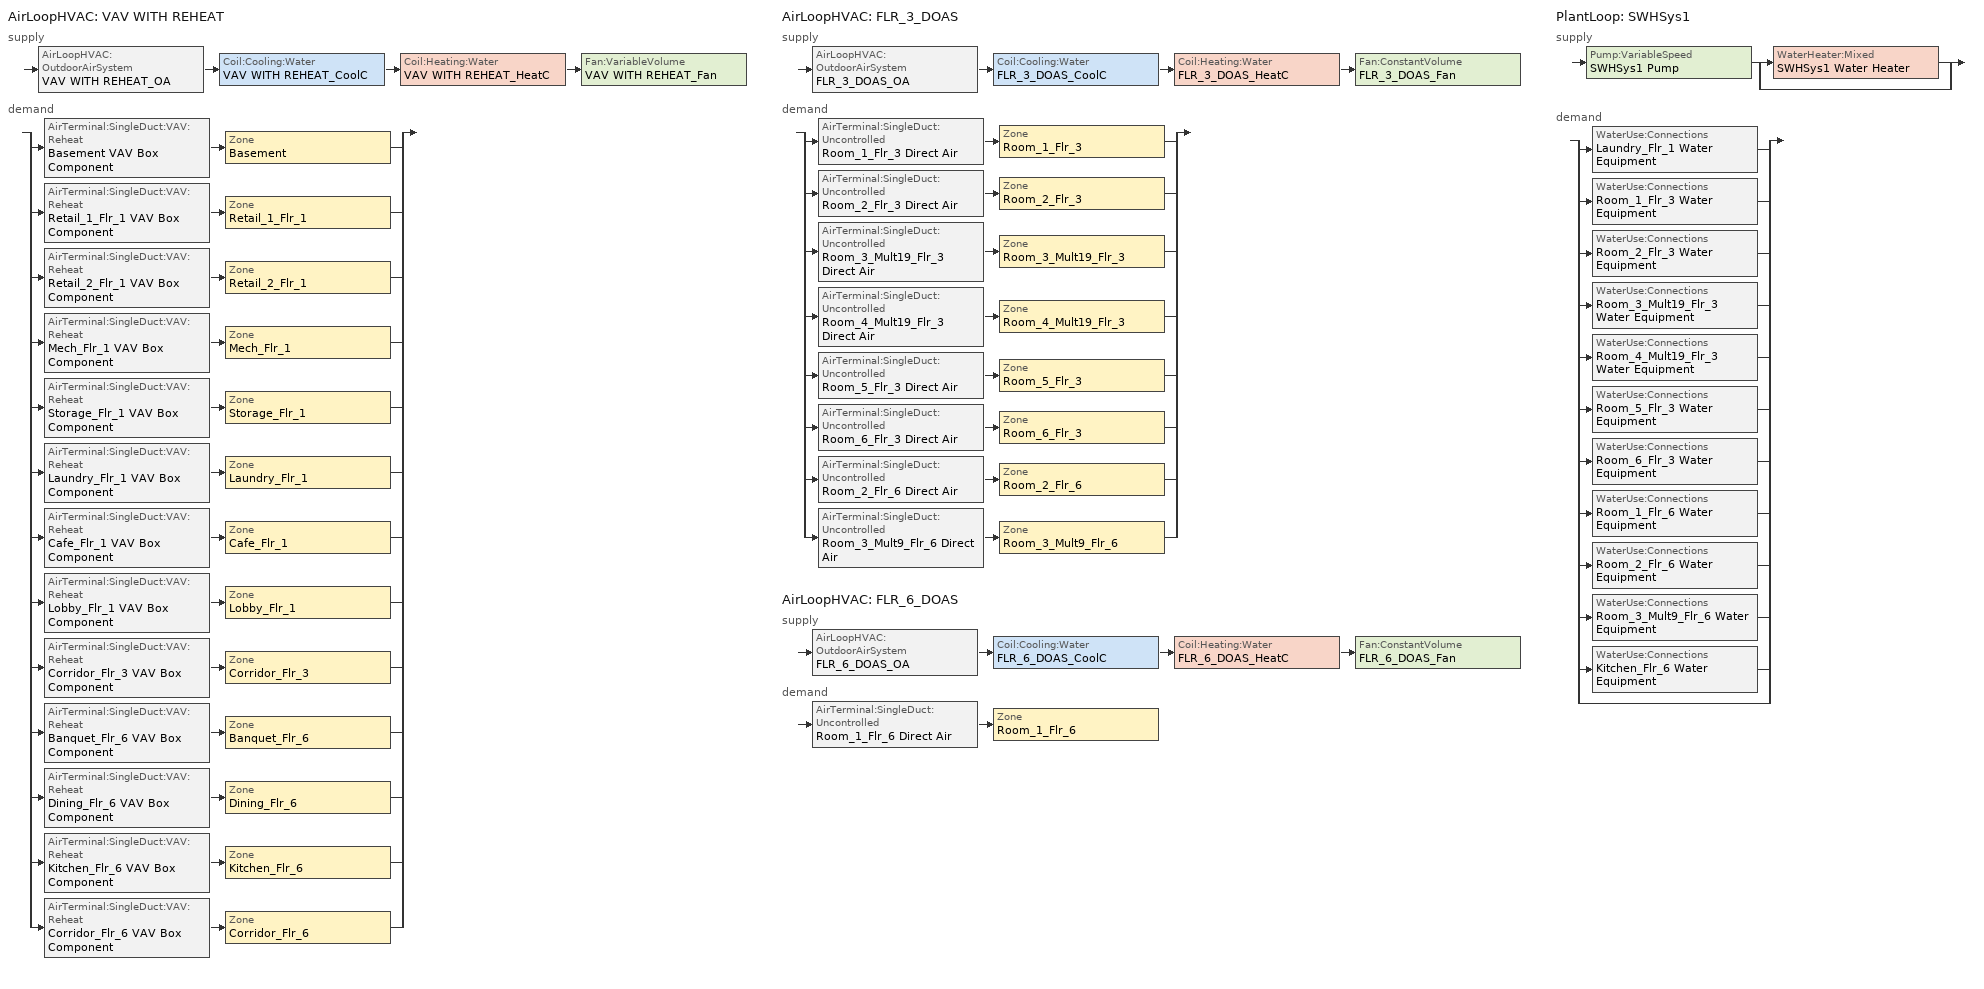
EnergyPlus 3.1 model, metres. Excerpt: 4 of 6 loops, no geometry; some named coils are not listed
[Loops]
AirLoopHVAC 'VAV WITH REHEAT'
 supply: AirLoopHVAC:OutdoorAirSystem 'VAV WITH REHEAT_OA' > Coil:Cooling:Water 'VAV WITH REHEAT_CoolC' > Coil:Heating:Water 'VAV WITH REHEAT_HeatC' > Fan:VariableVolume 'VAV WITH REHEAT_Fan'
 demand: split
  | AirTerminal:SingleDuct:VAV:Reheat 'Basement VAV Box Component' > Zone 'Basement'
  | AirTerminal:SingleDuct:VAV:Reheat 'Retail_1_Flr_1 VAV Box Component' > Zone 'Retail_1_Flr_1'
  | AirTerminal:SingleDuct:VAV:Reheat 'Retail_2_Flr_1 VAV Box Component' > Zone 'Retail_2_Flr_1'
  | AirTerminal:SingleDuct:VAV:Reheat 'Mech_Flr_1 VAV Box Component' > Zone 'Mech_Flr_1'
  | AirTerminal:SingleDuct:VAV:Reheat 'Storage_Flr_1 VAV Box Component' > Zone 'Storage_Flr_1'
  | AirTerminal:SingleDuct:VAV:Reheat 'Laundry_Flr_1 VAV Box Component' > Zone 'Laundry_Flr_1'
  | AirTerminal:SingleDuct:VAV:Reheat 'Cafe_Flr_1 VAV Box Component' > Zone 'Cafe_Flr_1'
  | AirTerminal:SingleDuct:VAV:Reheat 'Lobby_Flr_1 VAV Box Component' > Zone 'Lobby_Flr_1'
  | AirTerminal:SingleDuct:VAV:Reheat 'Corridor_Flr_3 VAV Box Component' > Zone 'Corridor_Flr_3'
  | AirTerminal:SingleDuct:VAV:Reheat 'Banquet_Flr_6 VAV Box Component' > Zone 'Banquet_Flr_6'
  | AirTerminal:SingleDuct:VAV:Reheat 'Dining_Flr_6 VAV Box Component' > Zone 'Dining_Flr_6'
  | AirTerminal:SingleDuct:VAV:Reheat 'Kitchen_Flr_6 VAV Box Component' > Zone 'Kitchen_Flr_6'
  | AirTerminal:SingleDuct:VAV:Reheat 'Corridor_Flr_6 VAV Box Component' > Zone 'Corridor_Flr_6'
AirLoopHVAC 'FLR_3_DOAS'
 supply: AirLoopHVAC:OutdoorAirSystem 'FLR_3_DOAS_OA' > Coil:Cooling:Water 'FLR_3_DOAS_CoolC' > Coil:Heating:Water 'FLR_3_DOAS_HeatC' > Fan:ConstantVolume 'FLR_3_DOAS_Fan'
 demand: split
  | AirTerminal:SingleDuct:Uncontrolled 'Room_1_Flr_3 Direct Air' > Zone 'Room_1_Flr_3'
  | AirTerminal:SingleDuct:Uncontrolled 'Room_2_Flr_3 Direct Air' > Zone 'Room_2_Flr_3'
  | AirTerminal:SingleDuct:Uncontrolled 'Room_3_Mult19_Flr_3 Direct Air' > Zone 'Room_3_Mult19_Flr_3'
  | AirTerminal:SingleDuct:Uncontrolled 'Room_4_Mult19_Flr_3 Direct Air' > Zone 'Room_4_Mult19_Flr_3'
  | AirTerminal:SingleDuct:Uncontrolled 'Room_5_Flr_3 Direct Air' > Zone 'Room_5_Flr_3'
  | AirTerminal:SingleDuct:Uncontrolled 'Room_6_Flr_3 Direct Air' > Zone 'Room_6_Flr_3'
  | AirTerminal:SingleDuct:Uncontrolled 'Room_2_Flr_6 Direct Air' > Zone 'Room_2_Flr_6'
  | AirTerminal:SingleDuct:Uncontrolled 'Room_3_Mult9_Flr_6 Direct Air' > Zone 'Room_3_Mult9_Flr_6'
AirLoopHVAC 'FLR_6_DOAS'
 supply: AirLoopHVAC:OutdoorAirSystem 'FLR_6_DOAS_OA' > Coil:Cooling:Water 'FLR_6_DOAS_CoolC' > Coil:Heating:Water 'FLR_6_DOAS_HeatC' > Fan:ConstantVolume 'FLR_6_DOAS_Fan'
 demand: AirTerminal:SingleDuct:Uncontrolled 'Room_1_Flr_6 Direct Air' > Zone 'Room_1_Flr_6'
PlantLoop 'SWHSys1'
 supply: Pump:VariableSpeed 'SWHSys1 Pump' > split
  | WaterHeater:Mixed 'SWHSys1 Water Heater'
  | bypass
 demand: split
  | WaterUse:Connections 'Laundry_Flr_1 Water Equipment'
  | WaterUse:Connections 'Room_1_Flr_3 Water Equipment'
  | WaterUse:Connections 'Room_2_Flr_3 Water Equipment'
  | WaterUse:Connections 'Room_3_Mult19_Flr_3 Water Equipment'
  | WaterUse:Connections 'Room_4_Mult19_Flr_3 Water Equipment'
  | WaterUse:Connections 'Room_5_Flr_3 Water Equipment'
  | WaterUse:Connections 'Room_6_Flr_3 Water Equipment'
  | WaterUse:Connections 'Room_1_Flr_6 Water Equipment'
  | WaterUse:Connections 'Room_2_Flr_6 Water Equipment'
  | WaterUse:Connections 'Room_3_Mult9_Flr_6 Water Equipment'
  | WaterUse:Connections 'Kitchen_Flr_6 Water Equipment'
  | bypass
[ComponentCost:LineItem]
Name | Line Item Type | Item | Cost per Each | Quantity | Cost per Unit of Output Capacity
People:Basement | General | Basement | 1 | 53.2305
LIGHTING EQUIP:Basement | Lights | Basement |  |  | 1
ElectricEquipment:Basement:MiscPlug | General | Basement | 1 | 10.6461
Infiltration:Retail_1_Flr_1 | General | Retail_1_Flr_1 | 1 | 0.0413
People:Retail_1_Flr_1 | General | Retail_1_Flr_1 | 1 | 10.832
LIGHTING EQUIP:Retail_1_Flr_1 | Lights | Retail_1_Flr_1 |  |  | 1
ElectricEquipment:Retail_1_Flr_1:MiscPlug | General | Retail_1_Flr_1 | 1 | 0.7217
Infiltration:Retail_2_Flr_1 | General | Retail_2_Flr_1 | 1 | 0.0077
People:Retail_2_Flr_1 | General | Retail_2_Flr_1 | 1 | 12.5435
LIGHTING EQUIP:Retail_2_Flr_1 | Lights | Retail_2_Flr_1 |  |  | 1
ElectricEquipment:Retail_2_Flr_1:MiscPlug | General | Retail_2_Flr_1 | 1 | 0.8357
Infiltration:Mech_Flr_1 | General | Mech_Flr_1 | 1 | 0.0199
LIGHTING EQUIP:Mech_Flr_1 | Lights | Mech_Flr_1 |  |  | 1
ElectricEquipment:Mech_Flr_1:MiscPlug | General | Mech_Flr_1 | 1 | 0.8836
Infiltration:Storage_Flr_1 | General | Storage_Flr_1 | 1 | 0.0115
People:Storage_Flr_1 | General | Storage_Flr_1 | 1 | 2.0373
LIGHTING EQUIP:Storage_Flr_1 | Lights | Storage_Flr_1 |  |  | 1
ElectricEquipment:Storage_Flr_1:MiscPlug | General | Storage_Flr_1 | 1 | 0.2549
Infiltration:Laundry_Flr_1 | General | Laundry_Flr_1 | 1 | 0.0258
People:Laundry_Flr_1 | General | Laundry_Flr_1 | 1 | 3.3635
LIGHTING EQUIP:Laundry_Flr_1 | Lights | Laundry_Flr_1 |  |  | 1
ElectricEquipment:Laundry_Flr_1:MiscPlug | General | Laundry_Flr_1 | 1 | 4.8135
GasEquipment:Laundry_Flr_1:MiscGas | General | Laundry_Flr_1 | 1 | 41.8174
Infiltration:Cafe_Flr_1 | General | Cafe_Flr_1 | 1 | 0.1039
People:Cafe_Flr_1 | General | Cafe_Flr_1 | 1 | 135.5273
LIGHTING EQUIP:Cafe_Flr_1 | Lights | Cafe_Flr_1 |  |  | 1
ElectricEquipment:Cafe_Flr_1:MiscPlug | General | Cafe_Flr_1 | 1 | 1.0161
Infiltration:Lobby_Flr_1 | General | Lobby_Flr_1 | 1 | 0.144
People:Lobby_Flr_1 | General | Lobby_Flr_1 | 1 | 422.4133
LIGHTING EQUIP:Lobby_Flr_1 | Lights | Lobby_Flr_1 |  |  | 1
ElectricEquipment:Lobby_Flr_1:MiscPlug | General | Lobby_Flr_1 | 1 | 10.5571
Infiltration:Room_1_Flr_3 | General | Room_1_Flr_3 | 1 | 0.0489
People:Room_1_Flr_3 | General | Room_1_Flr_3 | 1 | 6
LIGHTING EQUIP:Room_1_Flr_3 | Lights | Room_1_Flr_3 |  |  | 1
ElectricEquipment:Room_1_Flr_3:PlugMisc | General | Room_1_Flr_3 | 1 | 1.0536
Infiltration:Room_2_Flr_3 | General | Room_2_Flr_3 | 1 | 0.0489
People:Room_2_Flr_3 | General | Room_2_Flr_3 | 1 | 6
LIGHTING EQUIP:Room_2_Flr_3 | Lights | Room_2_Flr_3 |  |  | 1
ElectricEquipment:Room_2_Flr_3:PlugMisc | General | Room_2_Flr_3 | 1 | 1.0535
Infiltration:Room_3_Mult19_Flr_3 | General | Room_3_Mult19_Flr_3 | 1 | 0.2525
People:Room_3_Mult19_Flr_3 | General | Room_3_Mult19_Flr_3 | 1 | 114
LIGHTING EQUIP:Room_3_Mult19_Flr_3 | Lights | Room_3_Mult19_Flr_3 |  |  | 1
ElectricEquipment:Room_3_Mult19_Flr_3:PlugMisc | General | Room_3_Mult19_Flr_3 | 1 | 19.6073
Infiltration:Room_4_Mult19_Flr_3 | General | Room_4_Mult19_Flr_3 | 1 | 0.2526
People:Room_4_Mult19_Flr_3 | General | Room_4_Mult19_Flr_3 | 1 | 114
LIGHTING EQUIP:Room_4_Mult19_Flr_3 | Lights | Room_4_Mult19_Flr_3 |  |  | 1
ElectricEquipment:Room_4_Mult19_Flr_3:PlugMisc | General | Room_4_Mult19_Flr_3 | 1 | 19.6127
Infiltration:Room_5_Flr_3 | General | Room_5_Flr_3 | 1 | 0.0489
People:Room_5_Flr_3 | General | Room_5_Flr_3 | 1 | 6
LIGHTING EQUIP:Room_5_Flr_3 | Lights | Room_5_Flr_3 |  |  | 1
ElectricEquipment:Room_5_Flr_3:PlugMisc | General | Room_5_Flr_3 | 1 | 1.0536
Infiltration:Room_6_Flr_3 | General | Room_6_Flr_3 | 1 | 0.0489
People:Room_6_Flr_3 | General | Room_6_Flr_3 | 1 | 6
LIGHTING EQUIP:Room_6_Flr_3 | Lights | Room_6_Flr_3 |  |  | 1
ElectricEquipment:Room_6_Flr_3:PlugMisc | General | Room_6_Flr_3 | 1 | 1.0535
Infiltration:Corridor_Flr_3 | General | Corridor_Flr_3 | 1 | 0.0528
People:Corridor_Flr_3 | General | Corridor_Flr_3 | 1 | 16.8223
LIGHTING EQUIP:Corridor_Flr_3 | Lights | Corridor_Flr_3 |  |  | 1
Infiltration:Room_1_Flr_6 | General | Room_1_Flr_6 | 1 | 0.0238
People:Room_1_Flr_6 | General | Room_1_Flr_6 | 1 | 1.5
LIGHTING EQUIP:Room_1_Flr_6 | Lights | Room_1_Flr_6 |  |  | 1
ElectricEquipment:Room_1_Flr_6:PlugMisc | General | Room_1_Flr_6 | 1 | 0.2634
Infiltration:Room_2_Flr_6 | General | Room_2_Flr_6 | 1 | 0.0238
People:Room_2_Flr_6 | General | Room_2_Flr_6 | 1 | 1.5
LIGHTING EQUIP:Room_2_Flr_6 | Lights | Room_2_Flr_6 |  |  | 1
ElectricEquipment:Room_2_Flr_6:PlugMisc | General | Room_2_Flr_6 | 1 | 0.2634
Infiltration:Room_3_Mult9_Flr_6 | General | Room_3_Mult9_Flr_6 | 1 | 0.2393
People:Room_3_Mult9_Flr_6 | General | Room_3_Mult9_Flr_6 | 1 | 13.5
LIGHTING EQUIP:Room_3_Mult9_Flr_6 | Lights | Room_3_Mult9_Flr_6 |  |  | 1
ElectricEquipment:Room_3_Mult9_Flr_6:PlugMisc | General | Room_3_Mult9_Flr_6 | 1 | 2.3226
Infiltration:Banquet_Flr_6 | General | Banquet_Flr_6 | 1 | 0.1292
People:Banquet_Flr_6 | General | Banquet_Flr_6 | 1 | 237.9974
LIGHTING EQUIP:Banquet_Flr_6 | Lights | Banquet_Flr_6 |  |  | 1
ElectricEquipment:Banquet_Flr_6:MiscPlug | General | Banquet_Flr_6 | 1 | 22.493
Infiltration:Dining_Flr_6 | General | Dining_Flr_6 | 1 | 0.1292
People:Dining_Flr_6 | General | Dining_Flr_6 | 1 | 237.9974
LIGHTING EQUIP:Dining_Flr_6 | Lights | Dining_Flr_6 |  |  | 1
ElectricEquipment:Dining_Flr_6:MiscPlug | General | Dining_Flr_6 | 1 | 22.493
Infiltration:Kitchen_Flr_6 | General | Kitchen_Flr_6 | 1 | 0.0577
People:Kitchen_Flr_6 | General | Kitchen_Flr_6 | 1 | 5.5578
LIGHTING EQUIP:Kitchen_Flr_6 | Lights | Kitchen_Flr_6 |  |  | 1
ElectricEquipment:Kitchen_Flr_6:MiscElec | General | Kitchen_Flr_6 | 1 | 52.4828
GasEquipment:Kitchen_Flr_6:MiscGas | General | Kitchen_Flr_6 | 1 | 249.9204
ElectricEquipment:Kitchen_Flr_6:ExhFan | General | Kitchen_Flr_6 | 1 | 1.5775
Infiltration:Corridor_Flr_6 | General | Corridor_Flr_6 | 1 | 0.1675
People:Corridor_Flr_6 | General | Corridor_Flr_6 | 1 | 4.4509
LIGHTING EQUIP:Corridor_Flr_6 | Lights | Corridor_Flr_6 |  |  | 1
ElectricEquipment:Corridor_Flr_6:Elevators | General | Corridor_Flr_6 | 1 | 120.3701
[Sizing:Zone] Zone Cooling Design Supply Air Temperature {C}=14; Zone Heating Design Supply Air Temperature {C}=40; Zone Cooling Design Supply Air Humidity Ratio {kg-H20/kg-air}=0.0085; Zone Heating Design Supply Air Humidity Ratio {kg-H20/kg-air}=0.008; Outdoor Air Method=Flow/Zone; Outside Air Flow per Zone Floor Area {(m3/s)/m2}=0; Cooling Design Air Flow Method {Flow/Zone | DesignDay | DesignDayWithLimit}=DesignDayWithLimit; Cooling Minimum Air Flow Fraction=0; Heating Design Air Flow Method {Flow/Zone | DesignDay}=DesignDay; Heating Design Air Flow Rate=0
Name | Outside Air Flow per Zone {m3/s} | Cooling Minimum Air Flow
Basement | 0.494708 | 0
Retail_1_Flr_1 | 0.101948 | 0
Retail_2_Flr_1 | 0.118057 | 0
Mech_Flr_1 | 0.0410608 | 0
Storage_Flr_1 | 0.072017 | 0
Laundry_Flr_1 | 0.0238136 | 0.235679
Cafe_Flr_1 | 1.27938 | 0
Lobby_Flr_1 | 3.98758 | 0
Room_1_Flr_3; Room_2_Flr_3; Room_3_Mult19_Flr_3; Room_4_Mult19_Flr_3; Room_5_Flr_3; Room_6_Flr_3; Room_1_Flr_6; Room_2_Flr_6; Room_3_Mult9_Flr_6 | 0.0142 | 0
Corridor_Flr_3 | 0.0973512 | 0
Banquet_Flr_6 | 2.37997 | 0
Dining_Flr_6 | 2.37997 | 2.38
Kitchen_Flr_6 | 0.008 | 0
Corridor_Flr_6 | 0.103031 | 0
[ZoneControl:Thermostat] Control Type Schedule=Dual Zone Control Type Sched
Name | Zone | Control 1
Basement Thermostat | Basement | Basement DualSPSched
Retail_1_Flr_1 Thermostat | Retail_1_Flr_1 | Retail_1_Flr_1 DualSPSched
Retail_2_Flr_1 Thermostat | Retail_2_Flr_1 | Retail_2_Flr_1 DualSPSched
Mech_Flr_1 Thermostat | Mech_Flr_1 | Mech_Flr_1 DualSPSched
Storage_Flr_1 Thermostat | Storage_Flr_1 | Storage_Flr_1 DualSPSched
Laundry_Flr_1 Thermostat | Laundry_Flr_1 | Laundry_Flr_1 DualSPSched
Cafe_Flr_1 Thermostat | Cafe_Flr_1 | Cafe_Flr_1 DualSPSched
Lobby_Flr_1 Thermostat | Lobby_Flr_1 | Lobby_Flr_1 DualSPSched
Room_1_Flr_3 Thermostat | Room_1_Flr_3 | Room_1_Flr_3 DualSPSched
Room_2_Flr_3 Thermostat | Room_2_Flr_3 | Room_2_Flr_3 DualSPSched
Room_3_Mult19_Flr_3 Thermostat | Room_3_Mult19_Flr_3 | Room_3_Mult19_Flr_3 DualSPSched
Room_4_Mult19_Flr_3 Thermostat | Room_4_Mult19_Flr_3 | Room_4_Mult19_Flr_3 DualSPSched
Room_5_Flr_3 Thermostat | Room_5_Flr_3 | Room_5_Flr_3 DualSPSched
Room_6_Flr_3 Thermostat | Room_6_Flr_3 | Room_6_Flr_3 DualSPSched
Corridor_Flr_3 Thermostat | Corridor_Flr_3 | Corridor_Flr_3 DualSPSched
Room_1_Flr_6 Thermostat | Room_1_Flr_6 | Room_1_Flr_6 DualSPSched
Room_2_Flr_6 Thermostat | Room_2_Flr_6 | Room_2_Flr_6 DualSPSched
Room_3_Mult9_Flr_6 Thermostat | Room_3_Mult9_Flr_6 | Room_3_Mult9_Flr_6 DualSPSched
Banquet_Flr_6 Thermostat | Banquet_Flr_6 | Banquet_Flr_6 DualSPSched
Dining_Flr_6 Thermostat | Dining_Flr_6 | Dining_Flr_6 DualSPSched
Kitchen_Flr_6 Thermostat | Kitchen_Flr_6 | Kitchen_Flr_6 DualSPSched
Corridor_Flr_6 Thermostat | Corridor_Flr_6 | Corridor_Flr_6 DualSPSched
[ThermostatSetpoint:DualSetpoint] Heating Setpoint Temperature Schedule=HTGSETP_SCH; Cooling Setpoint Temperature Schedule=CLGSETP_SCH
Basement DualSPSched; Retail_1_Flr_1 DualSPSched; Retail_2_Flr_1 DualSPSched; Mech_Flr_1 DualSPSched; Storage_Flr_1 DualSPSched; Laundry_Flr_1 DualSPSched; Cafe_Flr_1 DualSPSched; Lobby_Flr_1 DualSPSched; Room_1_Flr_3 DualSPSched; Room_2_Flr_3 DualSPSched; Room_3_Mult19_Flr_3 DualSPSched; Room_4_Mult19_Flr_3 DualSPSched; Room_5_Flr_3 DualSPSched; Room_6_Flr_3 DualSPSched; Corridor_Flr_3 DualSPSched; Room_1_Flr_6 DualSPSched; Room_2_Flr_6 DualSPSched; Room_3_Mult9_Flr_6 DualSPSched; Banquet_Flr_6 DualSPSched; Dining_Flr_6 DualSPSched; Kitchen_Flr_6 DualSPSched; Corridor_Flr_6 DualSPSched
[Zone equipment]
Basement: Basement VAV Box Component
Retail_1_Flr_1: Retail_1_Flr_1 VAV Box Component
Retail_2_Flr_1: Retail_2_Flr_1 VAV Box Component
Mech_Flr_1: Mech_Flr_1 VAV Box Component
Storage_Flr_1: Storage_Flr_1 VAV Box Component
Laundry_Flr_1: Laundry_Flr_1 Exhaust Fan, Laundry_Flr_1 VAV Box Component
Cafe_Flr_1: Cafe_Flr_1 VAV Box Component
Lobby_Flr_1: Lobby_Flr_1 VAV Box Component
Room_1_Flr_3: Room_1_Flr_3 Direct Air, Room_1_Flr_3 fan coil
Room_2_Flr_3: Room_2_Flr_3 Direct Air, Room_2_Flr_3 fan coil
Room_3_Mult19_Flr_3: Room_3_Mult19_Flr_3 Direct Air, Room_3_Mult19_Flr_3 fan coil
Room_4_Mult19_Flr_3: Room_4_Mult19_Flr_3 Direct Air, Room_4_Mult19_Flr_3 fan coil
Room_5_Flr_3: Room_5_Flr_3 Direct Air, Room_5_Flr_3 fan coil
Room_6_Flr_3: Room_6_Flr_3 Direct Air, Room_6_Flr_3 fan coil
Corridor_Flr_3: Corridor_Flr_3 VAV Box Component
Room_1_Flr_6: Room_1_Flr_6 Direct Air, Room_1_Flr_6 fan coil
Room_2_Flr_6: Room_2_Flr_6 Direct Air, Room_2_Flr_6 fan coil
Room_3_Mult9_Flr_6: Room_3_Mult9_Flr_6 Direct Air, Room_3_Mult9_Flr_6 fan coil
Banquet_Flr_6: Banquet_Flr_6 VAV Box Component
Dining_Flr_6: Dining_Flr_6 Exhaust Fan, Dining_Flr_6 VAV Box Component
Kitchen_Flr_6: Kitchen_Flr_6 Exhaust Fan, Kitchen_Flr_6 VAV Box Component
Corridor_Flr_6: Corridor_Flr_6 VAV Box Component
[AirTerminal:SingleDuct:VAV:Reheat] Availability Schedule=ALWAYS_ON; Maximum Air Flow Rate {m3/s}=AUTOSIZE; Zone Minimum Air Flow Input Method=Constant; Constant Minimum Air Flow Fraction=0.3; Maximum Hot Water or Steam Flow Rate {m3/s}=AUTOSIZE; Minimum Hot Water or Steam Flow Rate {m3/s}=0; Convergence Tolerance=0.001; Damper Heating Action=Normal
Name | Reheat Coil
Basement VAV Box Component | Basement VAV Box Reheat Coil
Retail_1_Flr_1 VAV Box Component | Retail_1_Flr_1 VAV Box Reheat Coil
Retail_2_Flr_1 VAV Box Component | Retail_2_Flr_1 VAV Box Reheat Coil
Mech_Flr_1 VAV Box Component | Mech_Flr_1 VAV Box Reheat Coil
Storage_Flr_1 VAV Box Component | Storage_Flr_1 VAV Box Reheat Coil
Laundry_Flr_1 VAV Box Component | Laundry_Flr_1 VAV Box Reheat Coil
Cafe_Flr_1 VAV Box Component | Cafe_Flr_1 VAV Box Reheat Coil
Lobby_Flr_1 VAV Box Component | Lobby_Flr_1 VAV Box Reheat Coil
Corridor_Flr_3 VAV Box Component | Corridor_Flr_3 VAV Box Reheat Coil
Banquet_Flr_6 VAV Box Component | Banquet_Flr_6 VAV Box Reheat Coil
Dining_Flr_6 VAV Box Component | Dining_Flr_6 VAV Box Reheat Coil
Kitchen_Flr_6 VAV Box Component | Kitchen_Flr_6 VAV Box Reheat Coil
Corridor_Flr_6 VAV Box Component | Corridor_Flr_6 VAV Box Reheat Coil
[Coil:Heating:Water] Availablility Schedule=ALWAYS_ON; U-Factor Times Area Value {W/K}=AUTOSIZE; Maximum Water Flow Rate {m3/s}=AUTOSIZE; Coil Peformance input method=UFactorTimesAreaAndDesignWaterFlowRate; Nominal Capacity=AUTOSIZE; Design Inlet Water Temperature=82.2; Design Inlet Air Temperature=16.6; Design Outlet Water Temperature=71.1; Design Outlet Air Temperature=32.2
VAV WITH REHEAT_HeatC; FLR_3_DOAS_HeatC; FLR_6_DOAS_HeatC
[Fan:ZoneExhaust] Availability Schedule=Hours_of_operation; Fan Efficiency=1; Pressure Rise {Pa}=125
Name | Maximum Flow Rate {m3/s} [*******]
Laundry_Flr_1 Exhaust Fan | 0.2357
Dining_Flr_6 Exhaust Fan | 2.38
Kitchen_Flr_6 Exhaust Fan | 0.0001
[WaterUse:Connections]
Name | Water Use Equipment 1
Laundry_Flr_1 Water Equipment | Laundry_Flr_1 Water Equipment
Room_1_Flr_3 Water Equipment | Room_1_Flr_3 Water Equipment
Room_2_Flr_3 Water Equipment | Room_2_Flr_3 Water Equipment
Room_3_Mult19_Flr_3 Water Equipment | Room_3_Mult19_Flr_3 Water Equipment
Room_4_Mult19_Flr_3 Water Equipment | Room_4_Mult19_Flr_3 Water Equipment
Room_5_Flr_3 Water Equipment | Room_5_Flr_3 Water Equipment
Room_6_Flr_3 Water Equipment | Room_6_Flr_3 Water Equipment
Room_1_Flr_6 Water Equipment | Room_1_Flr_6 Water Equipment
Room_2_Flr_6 Water Equipment | Room_2_Flr_6 Water Equipment
Room_3_Mult9_Flr_6 Water Equipment | Room_3_Mult9_Flr_6 Water Equipment
Kitchen_Flr_6 Water Equipment | Kitchen_Flr_6 Water Equipment
[WaterUse:Equipment]
Name | Peak Flow Rate {m3/s} | Flow Rate Fraction Schedule | Target Temperature Schedule | Hot Water Supply Temperature Schedule Name  {C} | Zone | Sensible Fraction Schedule | Latent Fraction Schedule
Laundry_Flr_1 Water Equipment | 0.000164664 | LaundryRoom_SWH_Sch | Laundry_Flr_1 Water Equipment Temp Sched | Laundry_Flr_1 Water Equipment Hot Supply Temp Sched | Laundry_Flr_1 | Laundry_Flr_1 Water Equipment Sensible fract sched | Laundry_Flr_1 Water Equipment Latent fract sched
Room_1_Flr_3 Water Equipment | 1.31389e-06 | GuestRoom_SWH_Sch | Room_1_Flr_3 Water Equipment Temp Sched | Room_1_Flr_3 Water Equipment Hot Supply Temp Sched | Room_1_Flr_3 | Room_1_Flr_3 Water Equipment Sensible fract sched | Room_1_Flr_3 Water Equipment Latent fract sched
Room_2_Flr_3 Water Equipment | 1.31389e-06 | GuestRoom_SWH_Sch | Room_2_Flr_3 Water Equipment Temp Sched | Room_2_Flr_3 Water Equipment Hot Supply Temp Sched | Room_2_Flr_3 | Room_2_Flr_3 Water Equipment Sensible fract sched | Room_2_Flr_3 Water Equipment Latent fract sched
Room_3_Mult19_Flr_3 Water Equipment | 2.49722e-05 | GuestRoom_SWH_Sch | Room_3_Mult19_Flr_3 Water Equipment Temp Sched | Room_3_Mult19_Flr_3 Water Equipment Hot Supply Temp Sched | Room_3_Mult19_Flr_3 | Room_3_Mult19_Flr_3 Water Equipment Sensible fract sched | Room_3_Mult19_Flr_3 Water Equipment Latent fract sched
Room_4_Mult19_Flr_3 Water Equipment | 2.49722e-05 | GuestRoom_SWH_Sch | Room_4_Mult19_Flr_3 Water Equipment Temp Sched | Room_4_Mult19_Flr_3 Water Equipment Hot Supply Temp Sched | Room_4_Mult19_Flr_3 | Room_4_Mult19_Flr_3 Water Equipment Sensible fract sched | Room_4_Mult19_Flr_3 Water Equipment Latent fract sched
Room_5_Flr_3 Water Equipment | 1.31389e-06 | GuestRoom_SWH_Sch | Room_5_Flr_3 Water Equipment Temp Sched | Room_5_Flr_3 Water Equipment Hot Supply Temp Sched | Room_5_Flr_3 | Room_5_Flr_3 Water Equipment Sensible fract sched | Room_5_Flr_3 Water Equipment Latent fract sched
Room_6_Flr_3 Water Equipment | 1.31389e-06 | GuestRoom_SWH_Sch | Room_6_Flr_3 Water Equipment Temp Sched | Room_6_Flr_3 Water Equipment Hot Supply Temp Sched | Room_6_Flr_3 | Room_6_Flr_3 Water Equipment Sensible fract sched | Room_6_Flr_3 Water Equipment Latent fract sched
Room_1_Flr_6 Water Equipment | 1.31389e-06 | GuestRoom_SWH_Sch | Room_1_Flr_6 Water Equipment Temp Sched | Room_1_Flr_6 Water Equipment Hot Supply Temp Sched | Room_1_Flr_6 | Room_1_Flr_6 Water Equipment Sensible fract sched | Room_1_Flr_6 Water Equipment Latent fract sched
Room_2_Flr_6 Water Equipment | 1.31389e-06 | GuestRoom_SWH_Sch | Room_2_Flr_6 Water Equipment Temp Sched | Room_2_Flr_6 Water Equipment Hot Supply Temp Sched | Room_2_Flr_6 | Room_2_Flr_6 Water Equipment Sensible fract sched | Room_2_Flr_6 Water Equipment Latent fract sched
Room_3_Mult9_Flr_6 Water Equipment | 1.18306e-05 | GuestRoom_SWH_Sch | Room_3_Mult9_Flr_6 Water Equipment Temp Sched | Room_3_Mult9_Flr_6 Water Equipment Hot Supply Temp Sched | Room_3_Mult9_Flr_6 | Room_3_Mult9_Flr_6 Water Equipment Sensible fract sched | Room_3_Mult9_Flr_6 Water Equipment Latent fract sched
Kitchen_Flr_6 Water Equipment | 0.00013985 | BLDG_SWH_SCH | Kitchen_Flr_6 Water Equipment Temp Sched | Kitchen_Flr_6 Water Equipment Hot Supply Temp Sched | Kitchen_Flr_6 | Kitchen_Flr_6 Water Equipment Sensible fract sched | Kitchen_Flr_6 Water Equipment Latent fract sched
[AirTerminal:SingleDuct:Uncontrolled] Availability Schedule=ALWAYS_ON
Name | Maximum Air Flow Rate {m3/s}
Room_1_Flr_3 Direct Air; Room_2_Flr_3 Direct Air; Room_5_Flr_3 Direct Air; Room_6_Flr_3 Direct Air; Room_1_Flr_6 Direct Air; Room_2_Flr_6 Direct Air | 0.01671
Room_3_Mult19_Flr_3 Direct Air; Room_4_Mult19_Flr_3 Direct Air; Room_3_Mult9_Flr_6 Direct Air | 0.00986
[Fan:ConstantVolume] Availablility Schedule=HVACOperationSchd; Fan Efficiency=0.53625; Pressure Rise {Pa}=622; Motor Efficiency=0.825; Motor In Airstream Fraction=1
Name | Maximum Flow Rate {m3/s}
FLR_3_DOAS_Fan | 0.08656
FLR_6_DOAS_Fan | 0.04328
[Coil:Cooling:Water] Availability Schedule=ALWAYS_ON; Design Water Flow Rate {m3/s}=AUTOSIZE; Design Air Flow Rate {m3/s}=AUTOSIZE; Design Inlet Water Temperature {C}=AUTOSIZE; Design Inlet Air Temperature {C}=AUTOSIZE; Design Outlet Air Temperature {C}=AUTOSIZE; Design Inlet Humidity Ratio {kg-H2O/kg-air}=AUTOSIZE; Design Outlet Humidity Ratio {kg-H2O/kg-air}=AUTOSIZE; Type of Analysise {*******}=SimpleAnalysis; Heat Exchanger Configuration {*********}=CrossFlow
VAV WITH REHEAT_CoolC; FLR_3_DOAS_CoolC; FLR_6_DOAS_CoolC
[Refrigeration:Case] Availablility Schedule=ALWAYS_ON; Zone=Kitchen_Flr_6; Rated Ambient Temperature {C}=23.88; Rated Ambient Relative Humidity {%}=55; Latent Case Credit Curve Type=CaseTemperatureMethod; Case Lighting Schedule=BLDG_LIGHT_SCH; Fraction Of Lighting Energy To Case=1; Case Anti-Sweat Heater Power per Unit Length {W/m}=0; Minimum Anti-Sweat Heater Power per Unit Length {W/m}=0; Anti-Sweat Heater Control Type {******}=None; Humidity At Zero Anti-Sweat Heater Energy {%}=0; Case Height {m}=0; Defrost Energy Correction Curve Type=None
Name | Rated Total Cooling Capacity per Unit length {W/m} | Rated Latent Heat Ratio | Rated Runtime Fraction | Case Length {m} | Case Operating Temperature {C} | Latent Case Credit Curve | Standard Case Fan Power per Unit Length {W/m} | Operating Case Fan Power per Unit Length {W/m} | Standard Case Lighting Power per Unit Length {W/m} | Fraction of Anti-Sweat Heater Energy To Case | Case Defrost Power per Unit Length {W/m} | Case Defrost Type | Case Defrost Schedule | Case Defrost Drip-Down Schedule | Under Case HVAC Return Air Fraction | Refrigerated Case Restocking Schedule | Case Credit Fraction Schedule | Case Defrost Type {*******}
Kitchen_Flr_6_Case:1_WALKINFREEZER | 367 | 0.1 | 0.4 | 7.32 | -23 | Kitchen_Flr_6_Case:1_WALKINFREEZERSingleShelfHorizontal_LatentEnergyMult | 34 | 34 | 16.4 | 0 | 273 | ELECTRIC | Kitchen_Flr_6_Case:1_WALKINFREEZER_CaseDefrost2aDaySched | Kitchen_Flr_6_Case:1_WALKINFREEZER_CaseDripDown2aDaySched | 0 | Kitchen_Flr_6_Case:1_WALKINFREEZER_WalkInStockingSched | Kitchen_Flr_6_Case:1_WALKINFREEZER_CaseCreditReduxSched
Kitchen_Flr_6_Case:2_SELFCONTAINEDDISPLAYCASE | 734 | 0.08 | 0.85 | 3.66 | 2 | Kitchen_Flr_6_Case:2_SELFCONTAINEDDISPLAYCASEMultiShelfVertical_LatentEnergyMult | 55 | 55 | 33 | 0.2 | 0 |  |  |  | 0.05 | Kitchen_Flr_6_Case:2_SELFCONTAINEDDISPLAYCASE_CaseStockingSched |  | NONE
[Refrigeration:CompressorRack] Heat Rejection Location {OUTDOORS | ZONE}=ZONE; Design Condenser Fan Power {W}=350; Condenser Type=AIRCOOLED
Name | Design Compressor Rack COP {W/W} | Compressor Rack COP As Function Of Temperature Curve | Condenser Fan Power Function of Temperature Curve | Refrigeration Case Name or CaseList
RACK1 | 1.5 | RACK1_RackCOPfTCurve | RACK1_RackCondFanCurve2 | Kitchen_Flr_6_Case:1_WALKINFREEZER
RACK2 | 3 | RACK2_RackCOPfTCurve |  | Kitchen_Flr_6_Case:2_SELFCONTAINEDDISPLAYCASE
[AirLoopHVAC]
Name | Design Supply Air Flow Rate {m3/s}
VAV WITH REHEAT | AUTOSIZE
FLR_3_DOAS | 0.08656
FLR_6_DOAS | 0.04328
[Controller:WaterCoil] Control Variable {Temperature | HumidityRatio | TemperatureAndHumidityRatio | Flow}=Temperature; Maximum Actuated Flow {m3/s}=AUTOSIZE; Minimum Actuated Flow {m3/s}=0
Name | Action {Normal | Reverse} | Actuator Variable {Flow} | Actuator Variable {FLOW} | Controller Convergence Tolerance {delta C} [Delta temp from setpoint]
VAV WITH REHEAT_CoolC_Controller; FLR_3_DOAS_CoolC_Controller; FLR_6_DOAS_CoolC_Controller | Reverse | Flow
VAV WITH REHEAT_HeatC_Controller; FLR_3_DOAS_HeatC_Controller; FLR_6_DOAS_HeatC_Controller | Normal |  | Flow | 0.0001
[SetpointManager:Scheduled]
Name | Control Variable {Temperature| others } | Schedule | Setpoint Node or NodeList | Control Variable {TEMP} | Setpoint Node
VAV WITH REHEAT SAT setpoint | Temperature | Seasonal-Reset-Supply-Air-Temp-Sch | VAV WITH REHEAT Supply Equipment Outlet Node
SWHSys1 Loop Setpoint Manager |  | SWHSys1-Loop-Temp-Schedule |  | Temperature | SWHSys1 Supply Outlet Node
[SetpointManager:MixedAir]
Name | Control Variable {Temperature} | Setpoint Node or NodeList | Control Variable
VAV WITH REHEAT_CoolC SAT Manager | Temperature | VAV WITH REHEAT_CoolC-VAV WITH REHEAT_HeatCNode
VAV WITH REHEAT_HeatC SAT Manager | Temperature | VAV WITH REHEAT_HeatC-VAV WITH REHEAT_FanNode
VAV WITH REHEAT_OAMixed Air Temp Manager |  | VAV WITH REHEAT_OA-VAV WITH REHEAT_CoolCNode | Temperature
FLR_3_DOAS_CoolC SAT Manager | Temperature | FLR_3_DOAS_CoolC-FLR_3_DOAS_HeatCNode
FLR_3_DOAS_HeatC SAT Manager | Temperature | FLR_3_DOAS_HeatC-FLR_3_DOAS_FanNode
FLR_3_DOAS_OAMixed Air Temp Manager |  | FLR_3_DOAS_OA-FLR_3_DOAS_CoolCNode | Temperature
FLR_6_DOAS_CoolC SAT Manager | Temperature | FLR_6_DOAS_CoolC-FLR_6_DOAS_HeatCNode
FLR_6_DOAS_HeatC SAT Manager | Temperature | FLR_6_DOAS_HeatC-FLR_6_DOAS_FanNode
FLR_6_DOAS_OAMixed Air Temp Manager |  | FLR_6_DOAS_OA-FLR_6_DOAS_CoolCNode | Temperature
[Sizing:System] Type Of Load To Size On {Sensible}=Sensible; Design Outdoor Air Flow Rate {m3/s}=AUTOSIZE; Minimum System Air Flow Ratio=0.3; Preheat Design Temperature {C}=7; Preheat Design Humidity Ratio {kg-H2O/kg-air}=0.008; Precool Design Temperature {C}=12.8; Precool Design Humidity Ratio {kg-H2O/kg-air}=0.008; Central Cooling Design Supply Air Temperature {C}=12.8; Central Heating Design Supply Air Temperature {C}=16.7; Sizing Option {Coincident | NonCoincident}=NonCoincident; 100% Outdoor Air in Cooling {Yes | No}=No; 100% Outdoor Air in Heating {Yes | No}=No; Central Cooling Design Supply Air Humidity Ratio {kg-H2O/kg-air}=0.0085; Central Heating Design Supply Air Humidity Ratio {kg-H2O/kg-air}=0.008; Cooling Design Air Flow Method=DesignDay; Cooling Design Air Flow Rate {m3/s}=0; Heating Design Air Flow Method=DesignDay; Heating Design Air Flow Rate {m3/s}=0
VAV WITH REHEAT; FLR_3_DOAS; FLR_6_DOAS
[Controller:OutdoorAir] Minimum Outdoor Air Flow Rate {m3/s}=AUTOSIZE; Maximum Outdoor Air Flow Rate {m3/s}=AUTOSIZE; Economizer Control Action Type=ModulateFlow; Economizer Maximum Limit Dry-Bulb Temperature {C}=28; Economizer Maximum Limit Enthalpy {J/kg}=64000; Economizer Minimum Limit Dry-Bulb Temperature {C}=0; Lockout Type=NoLockout; Minimum Limit Type=FixedMinimum; Minimum Outdoor Air Schedule=MinOA_Sched
Name | Economizer Control Type | Minimum Fraction of Outdoor Air Schedule
VAV WITH REHEAT_OA_Controller | DifferentialDryBulb
FLR_3_DOAS_OA_Controller | NoEconomizer | FLR_3_DOAS_OAminOAFracSchedule
FLR_6_DOAS_OA_Controller | NoEconomizer | FLR_6_DOAS_OAminOAFracSchedule
[Fan:VariableVolume]
VAV WITH REHEAT_Fan: Availability Schedule=HVACOperationSchd; Fan Efficiency=0.61425; Pressure Rise {Pa}=1388.304; Maximum Flow Rate {m3/s}=AUTOSIZE; Minimum Flow Rate {m3/s}=0; Motor Efficiency=0.945; Motor In Airstream Fraction=1; Fan Coefficient 1=0.0407599; Fan Coefficient 2=0.088045; Fan Coefficient 3=-0.0729261; Fan Coefficient 4=0.94374; Fan Coefficient 5=0
[SetpointManager:OutdoorAirReset] Control Variable=Temperature; Setpoint at Outdoor Low Temperature=15.5; Outdoor Low Temperature=15.5; Setpoint at Outdoor High Temperature=12.8; Outdoor High Temperature=21
Name | Setpoint Node or NodeList
FLR_3_DOAS SAT setpoint | FLR_3_DOAS Supply Equipment Outlet Node
FLR_6_DOAS SAT setpoint | FLR_6_DOAS Supply Equipment Outlet Node
[PlantLoop]
SWHSys1: Fluid Type {WATER}=Water; Loop Equipment Operation Scheme=SWHSys1 Loop Operation Scheme List; Maximum Loop Temperature {C}=60; Minimum Loop Temperature {C}=10; Maximum Loop Flow Rate {m3/s}=AUTOSIZE; Minimum Loop Flow Rate {m3/s}=0; Loop Volume {m3}=AUTOSIZE; Load Distribution Scheme {OPTIMAL | SEQUENTIAL}=Optimal
[Sizing:Plant]
SWHSys1: Loop Type {COOLING | HEATING}=Heating; Design Loop Exit Temperature {C}=60; Design Loop Temperature Difference {C}=5
[PlantEquipmentOperationSchemes]
SWHSys1 Loop Operation Scheme List: Control Scheme 1 Object Type {*******}=PlantEquipmentOperation:HeatingLoad; Control Scheme 1=SWHSys1 Operation Scheme; Control Scheme 1 Schedule=PlantOnSched
[PlantEquipmentOperation:HeatingLoad]
SWHSys1 Operation Scheme: Load Range 1 Lower Limit {W}=0; Load Range 1 Upper Limit {W}=1000000000000000; Priority Control 1 Equipment List=SWHSys1 Equipment List
[PlantEquipmentList]
SWHSys1 Equipment List: SWHSys1 Water Heater
[Pump:VariableSpeed]
SWHSys1 Pump: Rated Flow Rate {m3/s}=AUTOSIZE; Rated Pump Head {Pa} [179352 Pa = 60 ft]=179352; Rated Power Consumption {W}=AUTOSIZE; Motor Efficiency=0.9; Fraction of Motor Inefficiencies to Fluid Stream=0; Coefficient 1 of the Part Load Performance Curve=0; Coefficient 2 of the Part Load Performance Curve=1; Coefficient 3 of the Part Load Performance Curve=0; Coefficient 4 of the Part Load Performance Curve=0; Minimum Flow Rate {m3/s}=0; Pump Control Type {Continuous | Intermittent}=Intermittent
[WaterHeater:Mixed]
SWHSys1 Water Heater: Tank Volume {m3}=2; Setpoint Temperature Schedule=SWHSys1 Water Heater Setpoint Temperature Schedule Name; Deadband Temperature Difference {deltaC}=2; Maximum Temperature Limit {C}=82.2222; Heater Control Type {Cycle | Modulate}=Cycle; Heater Maximum Capacity {W}=845000; Heater Fuel Type=NATURALGAS; Heater Thermal Efficiency=0.8; Off Cycle Parasitic Fuel Consumption Rate {W}=20; Off Cycle Parasitic Fuel Type=NATURALGAS; Off Cycle Parasitic Heat Fraction To Tank=0.8; On Cycle Parasitic Fuel Type=NATURALGAS; Ambient Temperature Indicator {Schedule | Zone | Outdoors}=SCHEDULE; Ambient Temperature Schedule=SWHSys1 Water Heater Ambient Temperature Schedule Name; Off Cycle Loss Coefficient to Ambient Temperature {W/K}=6; On Cycle Loss Coefficient to Ambient Temperature {W/K}=6; Use Side Effectiveness=1; Source Side Effectiveness=1; Use Side Design Flow Rate=AUTOSIZE; Source Side Design Flow Rate=AUTOSIZE; Indirect Water Heater Recovery Time=1.5
[Schedule:Compact]
BLDG_LIGHT_SCH: Through: 12/31, For: Weekdays, Until: 01:00, 0.2, Until: 02:00, 0.15, Until: 05:00, 0.1, Until: 06:00, 0.2, Until: 07:00, 0.4, Until: 08:00, 0.5, Until: 10:00, 0.4, Until: 18:00, 0.25, Until: 19:00, 0.6, Until: 20:00, 0.8, Until: 21:00, 0.9, Until: 22:00, 0.8, Until: 23:00, 0.6, Until: 24:00, 0.3, For: Saturday, Until: 02:00, 0.2, Until: 06:00, 0.1, Until: 08:00, 0.3, Until: 10:00, 0.4, Until: 11:00, 0.3, Until: 18:00, 0.25, Until: 19:00, 0.6, Until: 22:00, 0.7, Until: 23:00, 0.6, Until: 24:00, 0.3, For: SummerDesignDay, Until: 24:00, 1, For: WinterDesignDay, Until: 24:00, 0, For: Sunday Holidays AllOtherDays, Until: 02:00, 0.3, Until: 06:00, 0.2, Until: 07:00, 0.3, Until: 09:00, 0.4, Until: 13:00, 0.3, Until: 18:00, 0.2, Until: 19:00, 0.5, Until: 20:00, 0.7, Until: 21:00, 0.8, Until: 22:00, 0.6, Until: 23:00, 0.5, Until: 24:00, 0.3
BLDG_SWH_SCH: Through: 12/31, For: Weekdays SummerDesignDay, Until: 01:00, 0.2, Until: 04:00, 0.15, Until: 05:00, 0.2, Until: 06:00, 0.25, Until: 07:00, 0.5, Until: 08:00, 0.6, Until: 09:00, 0.55, Until: 10:00, 0.45, Until: 11:00, 0.4, Until: 12:00, 0.45, Until: 13:00, 0.4, Until: 14:00, 0.35, Until: 17:00, 0.3, Until: 18:00, 0.4, Until: 19:00, 0.55, Until: 20:00, 0.6, Until: 21:00, 0.5, Until: 22:00, 0.55, Until: 23:00, 0.45, Until: 24:00, 0.25, For: Saturday WinterDesignDay, Until: 01:00, 0.2, Until: 04:00, 0.15, Until: 05:00, 0.2, Until: 06:00, 0.25, Until: 07:00, 0.4, Until: 10:00, 0.5, Until: 11:00, 0.45, Until: 13:00, 0.5, Until: 14:00, 0.45, Until: 16:00, 0.4, Until: 17:00, 0.35, Until: 18:00, 0.4, Until: 20:00, 0.55, Until: 21:00, 0.5, Until: 22:00, 0.55, Until: 23:00, 0.4, Until: 24:00, 0.3, For: Sunday Holidays AllOtherDays, Until: 01:00, 0.25, Until: 05:00, 0.2, Until: 06:00, 0.3, Until: 09:00, 0.5, Until: 10:00, 0.55, Until: 12:00, 0.5, Until: 14:00, 0.4, Until: 17:00, 0.3, Until: 18:00, 0.4, Until: 20:00, 0.5, Until: 21:00, 0.4, Until: 22:00, 0.5, Until: 23:00, 0.4, Until: 24:00, 0.2
GuestRoom_SWH_Sch: Fraction, Through: 12/31, For: Weekdays, Until: 01:00, 0.2, Until: 04:00, 0.15, Until: 05:00, 0.2, Until: 06:00, 0.35, Until: 07:00, 0.6, Until: 08:00, 0.8, Until: 09:00, 0.55, Until: 10:00, 0.4, Until: 11:00, 0.3, Until: 17:00, 0.2, Until: 18:00, 0.3, Until: 19:00, 0.55, Until: 21:00, 0.4, Until: 22:00, 0.6, Until: 23:00, 0.45, Until: 24:00, 0.25, For: AllOtherDays, Until: 01:00, 0.2, Until: 04:00, 0.15, Until: 05:00, 0.2, Until: 06:00, 0.25, Until: 07:00, 0.35, Until: 08:00, 0.6, Until: 09:00, 0.8, Until: 10:00, 0.55, Until: 11:00, 0.4, Until: 12:00, 0.3, Until: 17:00, 0.2, Until: 18:00, 0.25, Until: 19:00, 0.3, Until: 22:00, 0.4, Until: 23:00, 0.6, Until: 24:00, 0.35
LaundryRoom_SWH_Sch: Fraction, Through: 12/31, For: AllDays, Until: 08:00, 0, Until: 16:00, 1, Until: 24:00, 0
Hours_of_operation; ALWAYS_ON; HVACOperationSchd; PlantOnSched; MinOA_Sched; FLR_3_DOAS_OAminOAFracSchedule; FLR_6_DOAS_OAminOAFracSchedule: Through: 12/31, For: AllDays, Until: 24:00, 1
HTGSETP_SCH: Through: 12/31, For: AllDays, Until: 24:00, 21
CLGSETP_SCH: Through: 12/31, For: AllDays, Until: 24:00, 24
Dual Zone Control Type Sched: Through: 12/31, For: AllDays, Until: 24:00, 4
Seasonal-Reset-Supply-Air-Temp-Sch: Through: 3/31, For: AllDays, Until: 24:00, 13, Through: 9/30, For: AllDays, Until: 24:00, 13, Through: 12/31, For: AllDays, Until: 24:00, 13
Laundry_Flr_1 Water Equipment Latent fract sched; Room_1_Flr_3 Water Equipment Latent fract sched; Room_2_Flr_3 Water Equipment Latent fract sched; Room_3_Mult19_Flr_3 Water Equipment Latent fract sched; Room_4_Mult19_Flr_3 Water Equipment Latent fract sched; Room_5_Flr_3 Water Equipment Latent fract sched; Room_6_Flr_3 Water Equipment Latent fract sched; Room_1_Flr_6 Water Equipment Latent fract sched; Room_2_Flr_6 Water Equipment Latent fract sched; Room_3_Mult9_Flr_6 Water Equipment Latent fract sched; Kitchen_Flr_6 Water Equipment Latent fract sched: Through: 12/31, For: AllDays, Until: 24:00, 0.05
Laundry_Flr_1 Water Equipment Sensible fract sched; Room_1_Flr_3 Water Equipment Sensible fract sched; Room_2_Flr_3 Water Equipment Sensible fract sched; Room_3_Mult19_Flr_3 Water Equipment Sensible fract sched; Room_4_Mult19_Flr_3 Water Equipment Sensible fract sched; Room_5_Flr_3 Water Equipment Sensible fract sched; Room_6_Flr_3 Water Equipment Sensible fract sched; Room_1_Flr_6 Water Equipment Sensible fract sched; Room_2_Flr_6 Water Equipment Sensible fract sched; Room_3_Mult9_Flr_6 Water Equipment Sensible fract sched; Kitchen_Flr_6 Water Equipment Sensible fract sched: Through: 12/31, For: AllDays, Until: 24:00, 0.2
Laundry_Flr_1 Water Equipment Temp Sched; Kitchen_Flr_6 Water Equipment Temp Sched; SWHSys1-Loop-Temp-Schedule; SWHSys1 Water Heater Setpoint Temperature Schedule Name: Through: 12/31, For: AllDays, Until: 24:00, 60
Laundry_Flr_1 Water Equipment Hot Supply Temp Sched; Room_1_Flr_3 Water Equipment Hot Supply Temp Sched; Room_2_Flr_3 Water Equipment Hot Supply Temp Sched; Room_3_Mult19_Flr_3 Water Equipment Hot Supply Temp Sched; Room_4_Mult19_Flr_3 Water Equipment Hot Supply Temp Sched; Room_5_Flr_3 Water Equipment Hot Supply Temp Sched; Room_6_Flr_3 Water Equipment Hot Supply Temp Sched; Room_1_Flr_6 Water Equipment Hot Supply Temp Sched; Room_2_Flr_6 Water Equipment Hot Supply Temp Sched; Room_3_Mult9_Flr_6 Water Equipment Hot Supply Temp Sched; Kitchen_Flr_6 Water Equipment Hot Supply Temp Sched: Through: 12/31, For: AllDays, Until: 24:00, 55
Room_1_Flr_3 Water Equipment Temp Sched; Room_2_Flr_3 Water Equipment Temp Sched; Room_3_Mult19_Flr_3 Water Equipment Temp Sched; Room_4_Mult19_Flr_3 Water Equipment Temp Sched; Room_5_Flr_3 Water Equipment Temp Sched; Room_6_Flr_3 Water Equipment Temp Sched; Room_1_Flr_6 Water Equipment Temp Sched; Room_2_Flr_6 Water Equipment Temp Sched; Room_3_Mult9_Flr_6 Water Equipment Temp Sched: Through: 12/31, For: AllDays, Until: 24:00, 43.3
Kitchen_Flr_6_Case:1_WALKINFREEZER_CaseDefrost2aDaySched: On/Off, Through: 12/31, For:AllDays, Interpolate:Yes, Until: 11:00, 0, Until: 11:20, 1, Until: 23:00, 0, Until: 23:20, 1, Until: 24:00, 0
Kitchen_Flr_6_Case:1_WALKINFREEZER_CaseDripDown2aDaySched: On/Off, Through: 12/31, For:AllDays, Interpolate:Yes, Until: 11:00, 0, Until: 11:30, 1, Until: 23:00, 0, Until: 23:30, 1, Until: 24:00, 0
Kitchen_Flr_6_Case:1_WALKINFREEZER_WalkInStockingSched: Any Number, Through: 12/31, For: Tuesday Friday, Until: 4:00, 0, Until: 5:00, 725, Until: 6:00, 417, Until: 7:00, 290, Until: 24:00, 0, For: AllOtherDays, Until: 4:00, 0, Until: 5:00, 125, Until: 6:00, 117, Until: 7:00, 90, Until: 19:00, 0, Until: 20:00, 125, Until: 21:00, 117, Until: 22:00, 90, Until: 24:00, 0
Kitchen_Flr_6_Case:1_WALKINFREEZER_CaseCreditReduxSched: Fraction, Through: 12/31, For:AllDays, Interpolate:No, Until: 7:00, 0.2, Until: 21:00, 0.4, Until: 24:00, 0.2
Kitchen_Flr_6_Case:2_SELFCONTAINEDDISPLAYCASE_CaseStockingSched: Any Number, Through: 12/31, For:AllDays, Until: 6:00, 0, Until: 7:00, 50, Until: 9:00, 70, Until: 10:00, 80, Until: 11:00, 70, Until: 13:00, 50, Until: 14:00, 80, Until: 15:00, 90, Until: 16:00, 80, Until: 24:00, 0
SWHSys1 Water Heater Ambient Temperature Schedule Name: Through: 12/31, For: AllDays, Until: 24:00, 22
[Curve:Cubic] Minimum Value of x=-35; Maximum Value of x=20
Name | Coefficient1 Constant | Coefficient2 x | Coefficient3 x**2 | Coefficient4 x**3
Kitchen_Flr_6_Case:1_WALKINFREEZERSingleShelfHorizontal_LatentEnergyMult | 0.0236 | 0.0006 | 0 | 0
Kitchen_Flr_6_Case:2_SELFCONTAINEDDISPLAYCASEMultiShelfVertical_LatentEnergyMult | 0.0265263 | 0.00107803 | 6.02558e-05 | 1.23732e-06
[Curve:Quadratic]
Name | Coefficient1 Constant | Coefficient2 x | Coefficient3 x**2 | Minimum Value of x | Maximum Value of x
RACK1_RackCOPfTCurve | 1.7603 | -0.0377 | 0.0004 | 10 | 35
RACK1_RackCondFanCurve2 | 0 | 0.0286 | 0 | 0 | 35
RACK2_RackCOPfTCurve | 1 | 0 | 0 | 0 | 50
